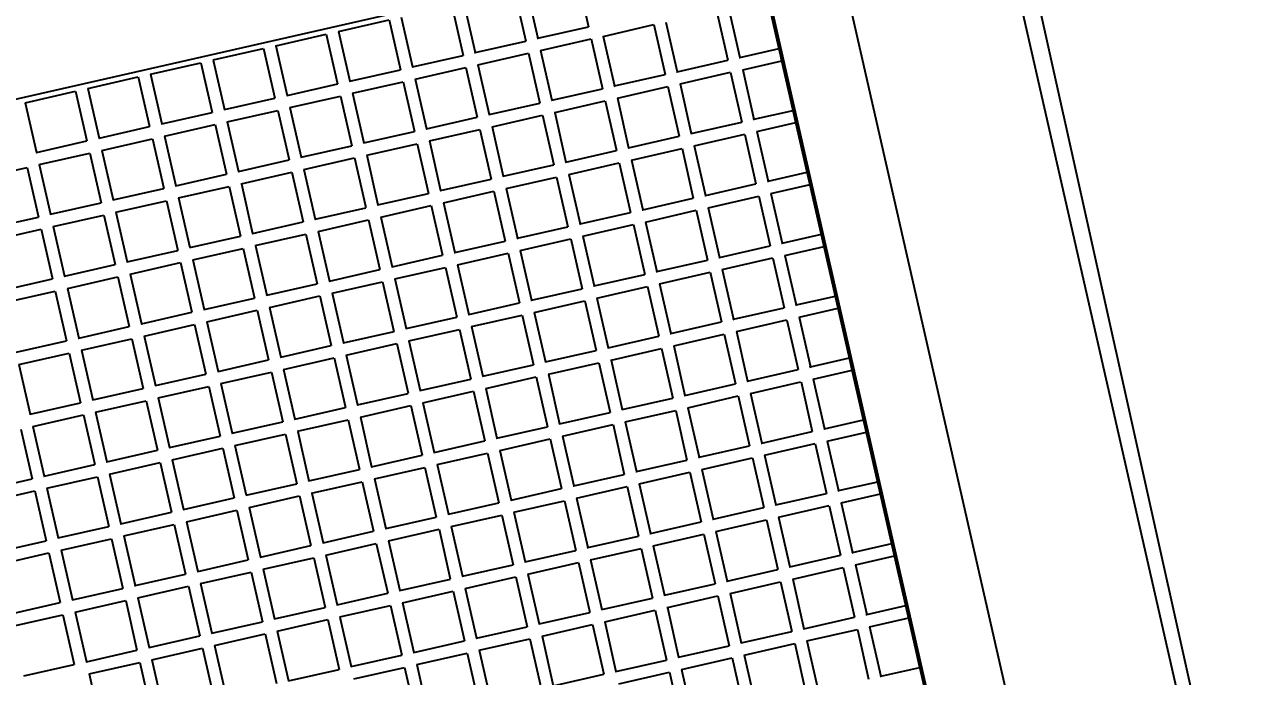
# Model space of a CAD drawing. Header units: inches. Extents: x -1841 to -80, y -100 to 1021.
# Drawn here: x -463.537 to -462.682, y 569.961 to 570.418 of the extents above; entities that cross this region are included whole.
import ezdxf

# ---------------------------------------------------------------- set-up
doc = ezdxf.new("R2010")
doc.units = ezdxf.units.IN
doc.header["$MEASUREMENT"] = 0
doc.layers.add('Edges', color=7, linetype='Continuous')
doc.layers.add('PDF_Geometry', color=7, linetype='Continuous', true_color=0x777777)
doc.styles.get("Standard").update_dxf_attribs({"font": 'arial.ttf'})

# ---------------------------------------------------------------- blocks, each defined once
blk = doc.blocks.new('infrared patio heater fr')
at = {"layer": 'Edges'}
for p, q in [((-50, 10.889), (50, 10.889)), ((-40, 8.228), (40, 8.228)), ((-40, 6.998), (40, 6.998)), ((-38, 6.971), (-37.999, -7.119)), ((-38, 6.971), (-38, -9.061)), ((38, 6.971), (-38, 6.971)), ((-36.087, 6.971), (-36.901, 6.971)), ((-36.087, 6.329), (-36.087, 6.971)), ((-35.887, 6.971), (-36.087, 6.971)), ((-35.886, 6.329), (-35.887, 6.971)), ((-35.074, 6.971), (-35.887, 6.971)), ((-35.074, 6.329), (-35.074, 6.971)), ((-34.874, 6.971), (-35.074, 6.971)), ((-34.873, 6.329), (-34.874, 6.971)), ((-34.06, 6.971), (-34.874, 6.971)), ((-34.06, 6.329), (-34.06, 6.971)), ((-33.861, 6.971), (-34.06, 6.971)), ((-33.859, 6.329), (-33.861, 6.971)), ((-33.047, 6.971), (-33.861, 6.971)), ((-33.047, 6.329), (-33.047, 6.971)), ((-32.847, 6.971), (-33.047, 6.971)), ((-32.846, 6.329), (-32.847, 6.971)), ((-32.034, 6.971), (-32.847, 6.971)), ((-32.034, 6.329), (-32.034, 6.971)), ((-31.834, 6.971), (-32.034, 6.971)), ((-31.833, 6.329), (-31.834, 6.971)), ((-31.02, 6.971), (-31.834, 6.971)), ((-31.02, 6.329), (-31.02, 6.971)), ((-30.821, 6.971), (-31.02, 6.971)), ((-30.819, 6.329), (-30.821, 6.971)), ((-30.007, 6.971), (-30.821, 6.971)), ((-30.007, 6.329), (-30.007, 6.971)), ((-29.807, 6.971), (-30.007, 6.971)), ((-29.806, 6.329), (-29.807, 6.971)), ((-28.994, 6.971), (-29.807, 6.971)), ((-28.994, 6.329), (-28.994, 6.971)), ((-28.794, 6.971), (-28.994, 6.971)), ((-28.793, 6.329), (-28.794, 6.971)), ((-27.98, 6.971), (-28.794, 6.971)), ((-27.98, 6.329), (-27.98, 6.971)), ((-27.781, 6.971), (-27.98, 6.971)), ((-27.779, 6.329), (-27.781, 6.971)), ((-26.967, 6.971), (-27.781, 6.971)), ((-26.967, 6.329), (-26.967, 6.971)), ((-26.767, 6.971), (-26.967, 6.971)), ((-26.766, 6.329), (-26.767, 6.971)), ((-25.954, 6.971), (-26.767, 6.971)), ((-25.954, 6.329), (-25.954, 6.971)), ((-25.754, 6.971), (-25.954, 6.971)), ((-36.899, 6.329), (-36.087, 6.329)), ((-36.087, 6.318), (-36.087, 6.329)), ((-35.887, 6.325), (-35.886, 6.329)), ((-35.886, 6.329), (-35.074, 6.329)), ((-35.074, 6.318), (-35.074, 6.329)), ((-34.874, 6.325), (-34.873, 6.329)), ((-34.873, 6.329), (-34.06, 6.329)), ((-34.06, 6.318), (-34.06, 6.329)), ((-33.861, 6.325), (-33.859, 6.329)), ((-33.859, 6.329), (-33.047, 6.329)), ((-33.047, 6.318), (-33.047, 6.329)), ((-32.847, 6.325), (-32.846, 6.329)), ((-32.846, 6.329), (-32.034, 6.329)), ((-32.034, 6.318), (-32.034, 6.329)), ((-31.834, 6.325), (-31.833, 6.329)), ((-31.833, 6.329), (-31.02, 6.329)), ((-31.02, 6.318), (-31.02, 6.329)), ((-30.821, 6.325), (-30.819, 6.329)), ((-30.819, 6.329), (-30.007, 6.329)), ((-30.007, 6.318), (-30.007, 6.329)), ((-29.807, 6.325), (-29.806, 6.329)), ((-29.806, 6.329), (-28.994, 6.329)), ((-28.994, 6.318), (-28.994, 6.329)), ((-28.794, 6.325), (-28.793, 6.329)), ((-28.793, 6.329), (-27.98, 6.329)), ((-27.98, 6.318), (-27.98, 6.329)), ((-27.781, 6.325), (-27.779, 6.329)), ((-27.779, 6.329), (-26.967, 6.329)), ((-26.967, 6.318), (-26.967, 6.329)), ((-26.767, 6.325), (-26.766, 6.329)), ((-26.766, 6.329), (-25.954, 6.329)), ((-25.954, 6.318), (-25.954, 6.329)), ((-36.898, 6.131), (-36.087, 6.131)), ((-36.087, 5.303), (-36.087, 6.131)), ((-35.886, 5.303), (-35.888, 6.131)), ((-35.885, 6.131), (-35.074, 6.131)), ((-35.074, 5.303), (-35.074, 6.131)), ((-34.873, 5.303), (-34.874, 6.131)), ((-34.871, 6.131), (-34.06, 6.131)), ((-34.06, 5.303), (-34.06, 6.131)), ((-33.859, 5.303), (-33.862, 6.131)), ((-33.858, 6.131), (-33.047, 6.131)), ((-33.047, 5.303), (-33.047, 6.131)), ((-32.846, 5.303), (-32.848, 6.131)), ((-32.845, 6.131), (-32.034, 6.131)), ((-32.034, 5.303), (-32.034, 6.131)), ((-31.833, 5.303), (-31.835, 6.131)), ((-31.831, 6.131), (-31.02, 6.131)), ((-31.02, 5.303), (-31.02, 6.131)), ((-30.819, 5.303), (-30.822, 6.131)), ((-30.818, 6.131), (-30.007, 6.131)), ((-30.007, 5.303), (-30.007, 6.131)), ((-29.806, 5.303), (-29.808, 6.131)), ((-29.805, 6.131), (-28.994, 6.131)), ((-28.994, 5.303), (-28.994, 6.131)), ((-28.793, 5.303), (-28.794, 6.131)), ((-28.791, 6.131), (-27.98, 6.131)), ((-27.98, 5.303), (-27.98, 6.131)), ((-27.779, 5.303), (-27.781, 6.131)), ((-27.778, 6.131), (-26.967, 6.131)), ((-26.967, 5.303), (-26.967, 6.131)), ((-26.766, 5.303), (-26.767, 6.131)), ((-26.765, 6.131), (-25.954, 6.131)), ((-36.899, 5.303), (-36.087, 5.303)), ((-36.087, 5.293), (-36.087, 5.303)), ((-35.887, 5.299), (-35.886, 5.303)), ((-35.886, 5.303), (-35.074, 5.303)), ((-35.074, 5.295), (-35.074, 5.303)), ((-34.874, 5.299), (-34.873, 5.303)), ((-34.873, 5.303), (-34.06, 5.303)), ((-34.06, 5.295), (-34.06, 5.303)), ((-33.861, 5.299), (-33.859, 5.303)), ((-33.859, 5.303), (-33.047, 5.303)), ((-33.047, 5.293), (-33.047, 5.303)), ((-32.847, 5.299), (-32.846, 5.303)), ((-32.846, 5.303), (-32.034, 5.303)), ((-32.034, 5.293), (-32.034, 5.303)), ((-31.834, 5.299), (-31.833, 5.303)), ((-31.833, 5.303), (-31.02, 5.303)), ((-31.02, 5.293), (-31.02, 5.303)), ((-30.821, 5.299), (-30.819, 5.303)), ((-30.819, 5.303), (-30.007, 5.303)), ((-30.007, 5.293), (-30.007, 5.303)), ((-29.807, 5.299), (-29.806, 5.303)), ((-29.806, 5.303), (-28.994, 5.303)), ((-28.994, 5.295), (-28.994, 5.303)), ((-28.794, 5.299), (-28.793, 5.303)), ((-28.793, 5.303), (-27.98, 5.303)), ((-27.98, 5.295), (-27.98, 5.303)), ((-27.781, 5.299), (-27.779, 5.303)), ((-27.779, 5.303), (-26.967, 5.303)), ((-26.967, 5.293), (-26.967, 5.303)), ((-26.767, 5.299), (-26.766, 5.303)), ((-26.766, 5.303), (-25.954, 5.303)), ((-36.902, 5.105), (-36.087, 5.105)), ((-36.899, 4.277), (-36.902, 5.105)), ((-36.087, 4.277), (-36.087, 5.105)), ((-35.888, 5.105), (-35.074, 5.105)), ((-35.886, 4.277), (-35.888, 5.105)), ((-35.074, 4.277), (-35.074, 5.105)), ((-34.874, 5.105), (-34.06, 5.105)), ((-34.873, 4.277), (-34.874, 5.105)), ((-34.06, 4.277), (-34.06, 5.105)), ((-33.862, 5.105), (-33.047, 5.105)), ((-33.859, 4.277), (-33.862, 5.105)), ((-33.047, 4.277), (-33.047, 5.105)), ((-32.848, 5.105), (-32.034, 5.105)), ((-32.846, 4.277), (-32.848, 5.105)), ((-32.034, 4.277), (-32.034, 5.105)), ((-31.835, 5.105), (-31.02, 5.105)), ((-31.833, 4.277), (-31.835, 5.105)), ((-31.02, 4.277), (-31.02, 5.105)), ((-30.822, 5.105), (-30.007, 5.105)), ((-30.819, 4.277), (-30.822, 5.105)), ((-30.007, 4.277), (-30.007, 5.105)), ((-29.808, 5.105), (-28.994, 5.105)), ((-29.806, 4.277), (-29.808, 5.105)), ((-28.994, 4.277), (-28.994, 5.105)), ((-28.794, 5.105), (-27.98, 5.105)), ((-28.793, 4.277), (-28.794, 5.105)), ((-27.98, 4.277), (-27.98, 5.105)), ((-27.781, 5.105), (-26.967, 5.105)), ((-27.779, 4.277), (-27.781, 5.105)), ((-26.967, 4.277), (-26.967, 5.105)), ((-26.767, 5.105), (-25.954, 5.105)), ((-26.766, 4.277), (-26.767, 5.105)), ((-36.901, 4.273), (-36.899, 4.277)), ((-36.899, 4.277), (-36.087, 4.277)), ((-36.087, 4.267), (-36.087, 4.277)), ((-35.887, 4.273), (-35.886, 4.277)), ((-35.886, 4.277), (-35.074, 4.277)), ((-35.074, 4.267), (-35.074, 4.277)), ((-34.874, 4.273), (-34.873, 4.277)), ((-34.873, 4.277), (-34.06, 4.277)), ((-34.06, 4.267), (-34.06, 4.277)), ((-33.861, 4.273), (-33.859, 4.277)), ((-33.859, 4.277), (-33.047, 4.277)), ((-33.047, 4.267), (-33.047, 4.277)), ((-32.847, 4.273), (-32.846, 4.277)), ((-32.846, 4.277), (-32.034, 4.277)), ((-32.034, 4.267), (-32.034, 4.277)), ((-31.834, 4.273), (-31.833, 4.277)), ((-31.833, 4.277), (-31.02, 4.277)), ((-31.02, 4.267), (-31.02, 4.277)), ((-30.821, 4.273), (-30.819, 4.277)), ((-30.819, 4.277), (-30.007, 4.277)), ((-30.007, 4.269), (-30.007, 4.277)), ((-29.807, 4.273), (-29.806, 4.277)), ((-29.806, 4.277), (-28.994, 4.277)), ((-28.994, 4.267), (-28.994, 4.277)), ((-28.794, 4.273), (-28.793, 4.277)), ((-28.793, 4.277), (-27.98, 4.277)), ((-27.98, 4.267), (-27.98, 4.277)), ((-27.781, 4.273), (-27.779, 4.277)), ((-27.779, 4.277), (-26.967, 4.277)), ((-26.967, 4.267), (-26.967, 4.277)), ((-26.767, 4.273), (-26.766, 4.277)), ((-26.766, 4.277), (-25.954, 4.277)), ((-37.914, 4.079), (-37.1, 4.079)), ((-37.1, 3.251), (-37.1, 4.079)), ((-36.901, 4.079), (-36.087, 4.079)), ((-36.9, 3.251), (-36.901, 4.079)), ((-36.087, 3.251), (-36.087, 4.079)), ((-35.887, 4.079), (-35.074, 4.079)), ((-35.886, 3.251), (-35.887, 4.079)), ((-35.074, 3.251), (-35.074, 4.079)), ((-34.874, 4.079), (-34.06, 4.079)), ((-34.873, 3.251), (-34.874, 4.079)), ((-34.06, 3.251), (-34.06, 4.079)), ((-33.861, 4.079), (-33.047, 4.079)), ((-33.86, 3.251), (-33.861, 4.079)), ((-33.047, 3.251), (-33.047, 4.079)), ((-32.847, 4.079), (-32.034, 4.079)), ((-32.846, 3.251), (-32.847, 4.079)), ((-32.034, 3.251), (-32.034, 4.079)), ((-31.834, 4.079), (-31.02, 4.079)), ((-31.833, 3.251), (-31.834, 4.079)), ((-31.02, 3.251), (-31.02, 4.079)), ((-30.82, 4.079), (-30.007, 4.079)), ((-30.82, 3.251), (-30.82, 4.079)), ((-30.007, 3.251), (-30.007, 4.079)), ((-29.807, 4.079), (-28.994, 4.079)), ((-29.806, 3.251), (-29.807, 4.079)), ((-28.994, 3.251), (-28.994, 4.079)), ((-28.794, 4.079), (-27.98, 4.079)), ((-28.793, 3.251), (-28.794, 4.079)), ((-27.98, 3.251), (-27.98, 4.079)), ((-27.781, 4.079), (-26.967, 4.079)), ((-27.78, 3.251), (-27.781, 4.079)), ((-26.967, 3.251), (-26.967, 4.079)), ((-26.767, 4.079), (-25.954, 4.079)), ((-26.766, 3.251), (-26.767, 4.079)), ((-37.913, 3.251), (-37.1, 3.251)), ((-37.1, 3.242), (-37.1, 3.251)), ((-36.901, 3.245), (-36.9, 3.251)), ((-36.9, 3.251), (-36.087, 3.251)), ((-36.087, 3.242), (-36.087, 3.251)), ((-35.887, 3.245), (-35.886, 3.251)), ((-35.886, 3.251), (-35.074, 3.251)), ((-35.074, 3.242), (-35.074, 3.251)), ((-34.874, 3.245), (-34.873, 3.251)), ((-34.873, 3.251), (-34.06, 3.251)), ((-34.06, 3.242), (-34.06, 3.251)), ((-33.861, 3.245), (-33.86, 3.251)), ((-33.86, 3.251), (-33.047, 3.251)), ((-33.047, 3.242), (-33.047, 3.251)), ((-32.847, 3.245), (-32.846, 3.251)), ((-32.846, 3.251), (-32.034, 3.251)), ((-32.034, 3.242), (-32.034, 3.251)), ((-31.834, 3.245), (-31.833, 3.251)), ((-31.833, 3.251), (-31.02, 3.251)), ((-31.02, 3.242), (-31.02, 3.251)), ((-30.821, 3.245), (-30.82, 3.251)), ((-30.82, 3.251), (-30.007, 3.251)), ((-30.007, 3.242), (-30.007, 3.251)), ((-29.807, 3.245), (-29.806, 3.251)), ((-29.806, 3.251), (-28.994, 3.251)), ((-28.994, 3.242), (-28.994, 3.251)), ((-28.794, 3.245), (-28.793, 3.251)), ((-28.793, 3.251), (-27.98, 3.251)), ((-27.98, 3.242), (-27.98, 3.251)), ((-27.781, 3.245), (-27.78, 3.251)), ((-27.78, 3.251), (-26.967, 3.251)), ((-26.967, 3.242), (-26.967, 3.251)), ((-26.767, 3.245), (-26.766, 3.251)), ((-26.766, 3.251), (-25.954, 3.251)), ((-37.914, 3.053), (-37.099, 3.053)), ((-37.1, 2.225), (-37.099, 3.053)), ((-36.901, 3.053), (-36.085, 3.053)), ((-36.9, 2.225), (-36.901, 3.053)), ((-36.087, 2.225), (-36.085, 3.053)), ((-35.887, 3.053), (-35.074, 3.053)), ((-35.886, 2.225), (-35.887, 3.053)), ((-35.074, 2.225), (-35.074, 3.053)), ((-34.874, 3.053), (-34.059, 3.053)), ((-34.873, 2.225), (-34.874, 3.053)), ((-34.06, 2.225), (-34.059, 3.053)), ((-33.861, 3.053), (-33.045, 3.053)), ((-33.86, 2.225), (-33.861, 3.053)), ((-33.047, 2.225), (-33.045, 3.053)), ((-32.847, 3.053), (-32.032, 3.053)), ((-32.846, 2.225), (-32.847, 3.053)), ((-32.034, 2.225), (-32.032, 3.053)), ((-31.834, 3.053), (-31.019, 3.053)), ((-31.833, 2.225), (-31.834, 3.053)), ((-31.02, 2.225), (-31.019, 3.053)), ((-30.82, 3.053), (-30.005, 3.053)), ((-30.82, 2.225), (-30.82, 3.053)), ((-30.007, 2.225), (-30.005, 3.053)), ((-29.807, 3.053), (-28.994, 3.053)), ((-29.806, 2.225), (-29.807, 3.053)), ((-28.994, 2.225), (-28.994, 3.053)), ((-28.794, 3.053), (-27.98, 3.053)), ((-28.793, 2.225), (-28.794, 3.053)), ((-27.98, 2.225), (-27.98, 3.053)), ((-27.781, 3.053), (-26.965, 3.053)), ((-27.78, 2.225), (-27.781, 3.053)), ((-26.967, 2.225), (-26.965, 3.053)), ((-26.767, 3.053), (-25.954, 3.053)), ((-26.766, 2.225), (-26.767, 3.053)), ((-37.913, 2.225), (-37.1, 2.225)), ((-37.1, 2.217), (-37.1, 2.225)), ((-36.901, 2.221), (-36.9, 2.225)), ((-36.9, 2.225), (-36.087, 2.225)), ((-36.087, 2.217), (-36.087, 2.225)), ((-35.887, 2.221), (-35.886, 2.225)), ((-35.886, 2.225), (-35.074, 2.225)), ((-35.074, 2.217), (-35.074, 2.225)), ((-34.874, 2.221), (-34.873, 2.225)), ((-34.873, 2.225), (-34.06, 2.225)), ((-34.06, 2.217), (-34.06, 2.225)), ((-33.861, 2.221), (-33.86, 2.225)), ((-33.86, 2.225), (-33.047, 2.225)), ((-33.047, 2.217), (-33.047, 2.225)), ((-32.847, 2.221), (-32.846, 2.225)), ((-32.846, 2.225), (-32.034, 2.225)), ((-32.034, 2.218), (-32.034, 2.225)), ((-31.834, 2.221), (-31.833, 2.225)), ((-31.833, 2.225), (-31.02, 2.225)), ((-31.02, 2.217), (-31.02, 2.225)), ((-30.821, 2.221), (-30.82, 2.225)), ((-30.82, 2.225), (-30.007, 2.225)), ((-30.007, 2.217), (-30.007, 2.225)), ((-29.807, 2.221), (-29.806, 2.225)), ((-29.806, 2.225), (-28.994, 2.225)), ((-28.994, 2.217), (-28.994, 2.225)), ((-28.794, 2.221), (-28.793, 2.225)), ((-28.793, 2.225), (-27.98, 2.225)), ((-27.98, 2.217), (-27.98, 2.225)), ((-27.781, 2.221), (-27.78, 2.225)), ((-27.78, 2.225), (-26.967, 2.225)), ((-26.967, 2.217), (-26.967, 2.225)), ((-37.914, 2.027), (-37.098, 2.027)), ((-37.1, 1.199), (-37.098, 2.027)), ((-36.901, 2.027), (-36.087, 2.027)), ((-36.9, 1.199), (-36.901, 2.027)), ((-36.087, 1.199), (-36.087, 2.027)), ((-35.887, 2.027), (-35.072, 2.027)), ((-35.886, 1.199), (-35.887, 2.027)), ((-35.074, 1.199), (-35.072, 2.027)), ((-34.874, 2.027), (-34.058, 2.027)), ((-34.873, 1.199), (-34.874, 2.027)), ((-34.06, 1.199), (-34.058, 2.027)), ((-33.861, 2.027), (-33.045, 2.027)), ((-33.86, 1.199), (-33.861, 2.027)), ((-33.047, 1.199), (-33.045, 2.027)), ((-32.847, 2.027), (-32.032, 2.027)), ((-32.846, 1.199), (-32.847, 2.027)), ((-32.034, 1.199), (-32.032, 2.027)), ((-31.834, 2.027), (-31.018, 2.027)), ((-31.833, 1.199), (-31.834, 2.027)), ((-31.02, 1.199), (-31.018, 2.027)), ((-30.82, 2.027), (-30.005, 2.027)), ((-30.82, 1.199), (-30.82, 2.027)), ((-30.007, 1.199), (-30.005, 2.027)), ((-29.807, 2.027), (-28.992, 2.027)), ((-29.806, 1.199), (-29.807, 2.027)), ((-28.994, 1.199), (-28.992, 2.027)), ((-28.794, 2.027), (-27.98, 2.027)), ((-28.793, 1.199), (-28.794, 2.027)), ((-27.98, 1.199), (-27.98, 2.027)), ((-27.781, 2.027), (-26.965, 2.027)), ((-27.78, 1.199), (-27.781, 2.027)), ((-26.967, 1.199), (-26.965, 2.027)), ((-37.913, 1.199), (-37.1, 1.199)), ((-37.1, 1.193), (-37.1, 1.199)), ((-36.901, 1.196), (-36.9, 1.199)), ((-36.9, 1.199), (-36.087, 1.199)), ((-36.087, 1.192), (-36.087, 1.199)), ((-35.887, 1.196), (-35.886, 1.199)), ((-35.886, 1.199), (-35.074, 1.199)), ((-35.074, 1.193), (-35.074, 1.199)), ((-34.874, 1.196), (-34.873, 1.199)), ((-34.873, 1.199), (-34.06, 1.199)), ((-34.06, 1.192), (-34.06, 1.199)), ((-33.861, 1.196), (-33.86, 1.199)), ((-33.86, 1.199), (-33.047, 1.199)), ((-33.047, 1.193), (-33.047, 1.199)), ((-32.847, 1.196), (-32.846, 1.199)), ((-32.846, 1.199), (-32.034, 1.199)), ((-32.034, 1.193), (-32.034, 1.199)), ((-31.834, 1.196), (-31.833, 1.199)), ((-31.833, 1.199), (-31.02, 1.199)), ((-31.02, 1.193), (-31.02, 1.199)), ((-30.821, 1.196), (-30.82, 1.199)), ((-30.82, 1.199), (-30.007, 1.199)), ((-30.007, 1.193), (-30.007, 1.199)), ((-29.807, 1.196), (-29.806, 1.199)), ((-29.806, 1.199), (-28.994, 1.199)), ((-28.994, 1.193), (-28.994, 1.199)), ((-28.794, 1.196), (-28.793, 1.199)), ((-28.793, 1.199), (-27.98, 1.199)), ((-27.98, 1.193), (-27.98, 1.199)), ((-27.781, 1.196), (-27.78, 1.199)), ((-27.78, 1.199), (-26.967, 1.199)), ((-37.914, 1.001), (-37.098, 1.001)), ((-37.913, 0.173), (-37.914, 1.001)), ((-37.1, 0.173), (-37.098, 1.001)), ((-36.901, 1.001), (-36.085, 1.001)), ((-36.9, 0.173), (-36.901, 1.001)), ((-36.087, 0.173), (-36.085, 1.001)), ((-35.887, 1.001), (-35.071, 1.001)), ((-35.886, 0.173), (-35.887, 1.001)), ((-35.074, 0.173), (-35.071, 1.001)), ((-34.874, 1.001), (-34.06, 1.001)), ((-34.873, 0.173), (-34.874, 1.001)), ((-34.06, 0.173), (-34.06, 1.001)), ((-33.861, 1.001), (-33.045, 1.001)), ((-33.86, 0.173), (-33.861, 1.001)), ((-33.047, 0.173), (-33.045, 1.001)), ((-32.847, 1.001), (-32.031, 1.001)), ((-32.846, 0.173), (-32.847, 1.001)), ((-32.034, 0.173), (-32.031, 1.001)), ((-31.834, 1.001), (-31.02, 1)), ((-31.833, 0.173), (-31.834, 1.001)), ((-31.02, 0.173), (-31.02, 1)), ((-30.821, 1), (-30.007, 1.001)), ((-30.82, 0.173), (-30.821, 1)), ((-30.007, 0.173), (-30.007, 1.001)), ((-29.807, 1.001), (-28.991, 1.001)), ((-29.806, 0.173), (-29.807, 1.001)), ((-28.994, 0.173), (-28.991, 1.001)), ((-28.794, 1.001), (-27.978, 1.001)), ((-28.793, 0.173), (-28.794, 1.001)), ((-27.98, 0.173), (-27.978, 1.001)), ((-27.781, 1.001), (-26.967, 1.001)), ((-27.78, 0.173), (-27.781, 1.001)), ((-37.914, 0.17), (-37.913, 0.173)), ((-37.913, 0.173), (-37.1, 0.173)), ((-37.1, 0.167), (-37.1, 0.173)), ((-36.901, 0.17), (-36.9, 0.173)), ((-36.9, 0.173), (-36.087, 0.173)), ((-36.087, 0.167), (-36.087, 0.173)), ((-35.887, 0.17), (-35.886, 0.173)), ((-35.886, 0.173), (-35.074, 0.173)), ((-35.074, 0.167), (-35.074, 0.173)), ((-34.874, 0.17), (-34.873, 0.173)), ((-34.873, 0.173), (-34.06, 0.173)), ((-34.06, 0.167), (-34.06, 0.173)), ((-33.861, 0.17), (-33.86, 0.173)), ((-33.86, 0.173), (-33.047, 0.173)), ((-33.047, 0.167), (-33.047, 0.173)), ((-32.847, 0.17), (-32.846, 0.173)), ((-32.846, 0.173), (-32.034, 0.173)), ((-32.034, 0.167), (-32.034, 0.173)), ((-31.834, 0.17), (-31.833, 0.173)), ((-31.833, 0.173), (-31.02, 0.173)), ((-31.02, 0.167), (-31.02, 0.173)), ((-30.821, 0.17), (-30.82, 0.173)), ((-30.82, 0.173), (-30.007, 0.173)), ((-30.007, 0.167), (-30.007, 0.173)), ((-29.807, 0.17), (-29.806, 0.173)), ((-29.806, 0.173), (-28.994, 0.173)), ((-28.994, 0.167), (-28.994, 0.173)), ((-28.794, 0.17), (-28.793, 0.173)), ((-28.793, 0.173), (-27.98, 0.173)), ((-27.98, 0.167), (-27.98, 0.173)), ((-27.781, 0.17), (-27.78, 0.173)), ((-27.78, 0.173), (-26.967, 0.173)), ((-37.914, -0.026), (-37.1, -0.026)), ((-37.912, -0.853), (-37.914, -0.026)), ((-37.1, -0.853), (-37.098, -0.025)), ((-36.901, -0.026), (-36.087, -0.025)), ((-36.899, -0.853), (-36.901, -0.026)), ((-36.087, -0.853), (-36.087, -0.025)), ((-35.887, -0.026), (-35.074, -0.026)), ((-35.886, -0.853), (-35.887, -0.026)), ((-35.074, -0.853), (-35.071, -0.025)), ((-34.874, -0.026), (-34.06, -0.025)), ((-34.872, -0.853), (-34.874, -0.026)), ((-34.06, -0.853), (-34.06, -0.025)), ((-33.861, -0.026), (-33.047, -0.026)), ((-33.859, -0.853), (-33.861, -0.026)), ((-33.047, -0.853), (-33.044, -0.025)), ((-32.847, -0.026), (-32.034, -0.026)), ((-32.846, -0.853), (-32.847, -0.026)), ((-32.034, -0.853), (-32.031, -0.025)), ((-31.834, -0.026), (-31.02, -0.026)), ((-31.832, -0.853), (-31.834, -0.026)), ((-31.02, -0.853), (-31.018, -0.025)), ((-30.821, -0.026), (-30.007, -0.025)), ((-30.819, -0.853), (-30.821, -0.026)), ((-30.007, -0.853), (-30.007, -0.025)), ((-29.807, -0.026), (-28.994, -0.026)), ((-29.806, -0.853), (-29.807, -0.026)), ((-28.994, -0.853), (-28.991, -0.025)), ((-28.794, -0.026), (-27.98, -0.026)), ((-28.792, -0.853), (-28.794, -0.026)), ((-27.98, -0.853), (-27.978, -0.025)), ((-27.781, -0.026), (-26.967, -0.026)), ((-27.779, -0.853), (-27.781, -0.026)), ((-37.914, -0.855), (-37.912, -0.853)), ((-37.912, -0.853), (-37.1, -0.853)), ((-37.1, -0.859), (-37.1, -0.853)), ((-36.901, -0.855), (-36.899, -0.853)), ((-36.899, -0.853), (-36.087, -0.853)), ((-36.087, -0.859), (-36.087, -0.853)), ((-35.887, -0.855), (-35.886, -0.853)), ((-35.886, -0.853), (-35.074, -0.853)), ((-35.074, -0.859), (-35.074, -0.853)), ((-34.874, -0.855), (-34.872, -0.853)), ((-34.872, -0.853), (-34.06, -0.853)), ((-34.06, -0.859), (-34.06, -0.853)), ((-33.861, -0.855), (-33.859, -0.853)), ((-33.859, -0.853), (-33.047, -0.853)), ((-33.047, -0.859), (-33.047, -0.853)), ((-32.847, -0.855), (-32.846, -0.853)), ((-32.846, -0.853), (-32.034, -0.853)), ((-32.034, -0.859), (-32.034, -0.853)), ((-31.834, -0.855), (-31.832, -0.853)), ((-31.832, -0.853), (-31.02, -0.853)), ((-31.02, -0.859), (-31.02, -0.853)), ((-30.821, -0.855), (-30.819, -0.853)), ((-30.819, -0.853), (-30.007, -0.853)), ((-30.007, -0.859), (-30.007, -0.853)), ((-29.807, -0.855), (-29.806, -0.853)), ((-29.806, -0.853), (-28.994, -0.853)), ((-28.994, -0.859), (-28.994, -0.853)), ((-28.794, -0.855), (-28.792, -0.853)), ((-28.792, -0.853), (-27.98, -0.853)), ((-27.98, -0.859), (-27.98, -0.853)), ((-27.781, -0.855), (-27.779, -0.853)), ((-27.779, -0.853), (-26.967, -0.853)), ((-37.914, -1.052), (-37.1, -1.052)), ((-37.914, -1.881), (-37.914, -1.052)), ((-37.1, -1.879), (-37.1, -1.052)), ((-36.901, -1.881), (-36.9, -1.052)), ((-36.9, -1.052), (-36.087, -1.052)), ((-36.087, -1.879), (-36.087, -1.052)), ((-35.887, -1.052), (-35.074, -1.052)), ((-35.887, -1.881), (-35.887, -1.052)), ((-35.074, -1.879), (-35.074, -1.052)), ((-34.874, -1.052), (-34.06, -1.051)), ((-34.874, -1.881), (-34.874, -1.052)), ((-34.06, -1.879), (-34.06, -1.051)), ((-33.861, -1.881), (-33.861, -1.052)), ((-33.861, -1.052), (-33.047, -1.052)), ((-33.047, -1.879), (-33.047, -1.052)), ((-32.847, -1.052), (-32.034, -1.052)), ((-32.847, -1.881), (-32.847, -1.052)), ((-32.034, -1.879), (-32.034, -1.052)), ((-31.834, -1.052), (-31.02, -1.052)), ((-31.834, -1.881), (-31.834, -1.052)), ((-31.02, -1.879), (-31.02, -1.052)), ((-30.821, -1.881), (-30.82, -1.052)), ((-30.82, -1.052), (-30.007, -1.051)), ((-30.007, -1.879), (-30.007, -1.051)), ((-29.807, -1.052), (-28.994, -1.051)), ((-29.807, -1.881), (-29.807, -1.052)), ((-28.994, -1.879), (-28.994, -1.051)), ((-28.794, -1.881), (-28.794, -1.052)), ((-28.794, -1.052), (-27.98, -1.052)), ((-27.98, -1.879), (-27.98, -1.052)), ((-27.781, -1.881), (-27.78, -1.052)), ((-27.78, -1.052), (-26.967, -1.052)), ((-37.911, -1.879), (-37.1, -1.879)), ((-37.1, -1.884), (-37.1, -1.879)), ((-36.898, -1.879), (-36.087, -1.879)), ((-36.087, -1.884), (-36.087, -1.879)), ((-35.885, -1.879), (-35.074, -1.879)), ((-35.074, -1.884), (-35.074, -1.879)), ((-34.871, -1.879), (-34.06, -1.879)), ((-34.06, -1.884), (-34.06, -1.879)), ((-33.858, -1.879), (-33.047, -1.879)), ((-33.047, -1.884), (-33.047, -1.879)), ((-32.845, -1.879), (-32.034, -1.879)), ((-32.034, -1.884), (-32.034, -1.879)), ((-31.831, -1.879), (-31.02, -1.879)), ((-31.02, -1.884), (-31.02, -1.879)), ((-30.818, -1.879), (-30.007, -1.879)), ((-30.007, -1.884), (-30.007, -1.879)), ((-29.805, -1.879), (-28.994, -1.879)), ((-28.994, -1.884), (-28.994, -1.879)), ((-28.791, -1.879), (-27.98, -1.879)), ((-27.98, -1.884), (-27.98, -1.879)), ((-37.913, -2.078), (-37.1, -2.078)), ((-37.913, -2.905), (-37.913, -2.078)), ((-37.1, -2.905), (-37.1, -2.078)), ((-36.9, -2.078), (-36.087, -2.078)), ((-36.9, -2.905), (-36.9, -2.078)), ((-36.087, -2.905), (-36.087, -2.078)), ((-35.887, -2.078), (-35.074, -2.078)), ((-35.887, -2.905), (-35.887, -2.078)), ((-35.074, -2.905), (-35.074, -2.078)), ((-34.873, -2.078), (-34.06, -2.078)), ((-34.873, -2.905), (-34.873, -2.078)), ((-34.06, -2.905), (-34.06, -2.078)), ((-33.86, -2.078), (-33.047, -2.078)), ((-33.86, -2.905), (-33.86, -2.078)), ((-33.047, -2.905), (-33.047, -2.078)), ((-32.847, -2.078), (-32.034, -2.078)), ((-32.847, -2.905), (-32.847, -2.078)), ((-32.034, -2.905), (-32.034, -2.078)), ((-31.833, -2.078), (-31.02, -2.078)), ((-31.833, -2.905), (-31.833, -2.078)), ((-31.02, -2.905), (-31.02, -2.078)), ((-30.82, -2.078), (-30.007, -2.077)), ((-30.82, -2.905), (-30.82, -2.078)), ((-30.007, -2.905), (-30.007, -2.077)), ((-29.807, -2.905), (-29.807, -2.077)), ((-29.807, -2.077), (-28.994, -2.077)), ((-28.994, -2.905), (-28.994, -2.077)), ((-28.794, -2.905), (-28.794, -2.077)), ((-28.794, -2.077), (-27.98, -2.078)), ((-27.98, -2.905), (-27.98, -2.078)), ((-37.913, -2.905), (-37.1, -2.905)), ((-37.1, -2.909), (-37.1, -2.905)), ((-36.9, -2.905), (-36.087, -2.905)), ((-36.087, -2.909), (-36.087, -2.905)), ((-35.887, -2.905), (-35.074, -2.905)), ((-35.074, -2.909), (-35.074, -2.905)), ((-34.873, -2.905), (-34.06, -2.905)), ((-34.06, -2.909), (-34.06, -2.905)), ((-33.86, -2.905), (-33.047, -2.905)), ((-33.047, -2.909), (-33.047, -2.905)), ((-32.847, -2.905), (-32.034, -2.905)), ((-32.034, -2.909), (-32.034, -2.905)), ((-31.833, -2.905), (-31.02, -2.905)), ((-31.02, -2.909), (-31.02, -2.905)), ((-30.82, -2.905), (-30.007, -2.905)), ((-30.007, -2.909), (-30.007, -2.905)), ((-29.807, -2.905), (-28.994, -2.905)), ((-28.994, -2.909), (-28.994, -2.905)), ((-28.794, -2.905), (-27.98, -2.905)), ((-37.914, -3.931), (-37.913, -3.104)), ((-37.913, -3.104), (-37.1, -3.104)), ((-37.1, -3.931), (-37.1, -3.104)), ((-36.9, -3.104), (-36.087, -3.104)), ((-36.9, -3.931), (-36.9, -3.104)), ((-36.087, -3.931), (-36.087, -3.104)), ((-35.887, -3.931), (-35.886, -3.104)), ((-35.886, -3.104), (-35.074, -3.104)), ((-35.074, -3.931), (-35.074, -3.104)), ((-34.874, -3.931), (-34.873, -3.104)), ((-34.873, -3.104), (-34.06, -3.104)), ((-34.06, -3.931), (-34.06, -3.104)), ((-33.86, -3.104), (-33.047, -3.104)), ((-33.86, -3.931), (-33.86, -3.104)), ((-33.047, -3.931), (-33.047, -3.104)), ((-32.847, -3.931), (-32.846, -3.104)), ((-32.846, -3.104), (-32.034, -3.104)), ((-32.034, -3.931), (-32.034, -3.104)), ((-31.834, -3.931), (-31.833, -3.104)), ((-31.833, -3.104), (-31.02, -3.104)), ((-31.02, -3.931), (-31.02, -3.104)), ((-30.82, -3.104), (-30.007, -3.103)), ((-30.82, -3.931), (-30.82, -3.104)), ((-30.007, -3.931), (-30.007, -3.103)), ((-29.807, -3.931), (-29.807, -3.103)), ((-29.807, -3.103), (-28.994, -3.103)), ((-28.994, -3.931), (-28.994, -3.103)), ((-28.794, -3.931), (-28.794, -3.103)), ((-28.794, -3.103), (-27.98, -3.104)), ((-37.914, -3.931), (-37.1, -3.931)), ((-37.1, -3.936), (-37.1, -3.931)), ((-36.9, -3.931), (-36.087, -3.931)), ((-36.087, -3.936), (-36.087, -3.931)), ((-35.887, -3.931), (-35.074, -3.931)), ((-35.074, -3.936), (-35.074, -3.931)), ((-34.874, -3.931), (-34.06, -3.931)), ((-34.06, -3.936), (-34.06, -3.931)), ((-33.86, -3.931), (-33.047, -3.931)), ((-33.047, -3.936), (-33.047, -3.931)), ((-32.847, -3.931), (-32.034, -3.931)), ((-32.034, -3.936), (-32.034, -3.931)), ((-31.834, -3.931), (-31.02, -3.931)), ((-31.02, -3.936), (-31.02, -3.931)), ((-30.82, -3.931), (-30.007, -3.931)), ((-30.007, -3.936), (-30.007, -3.931)), ((-29.807, -3.931), (-28.994, -3.931)), ((-28.994, -3.936), (-28.994, -3.931)), ((-28.794, -3.931), (-27.98, -3.931)), ((-37.914, -4.957), (-37.913, -4.13)), ((-37.913, -4.13), (-37.1, -4.13)), ((-37.1, -4.957), (-37.1, -4.13)), ((-36.9, -4.957), (-36.899, -4.13)), ((-36.899, -4.13), (-36.087, -4.13)), ((-36.087, -4.957), (-36.087, -4.13)), ((-35.887, -4.957), (-35.886, -4.13)), ((-35.886, -4.13), (-35.074, -4.13)), ((-35.074, -4.957), (-35.074, -4.13)), ((-34.874, -4.957), (-34.873, -4.13)), ((-34.873, -4.13), (-34.06, -4.13)), ((-34.06, -4.957), (-34.06, -4.13)), ((-33.86, -4.957), (-33.859, -4.13)), ((-33.859, -4.13), (-33.047, -4.13)), ((-33.047, -4.957), (-33.047, -4.13)), ((-32.847, -4.957), (-32.846, -4.13)), ((-32.846, -4.13), (-32.034, -4.13)), ((-32.034, -4.957), (-32.034, -4.13)), ((-31.834, -4.957), (-31.833, -4.13)), ((-31.833, -4.13), (-31.02, -4.13)), ((-31.02, -4.957), (-31.02, -4.13)), ((-30.82, -4.957), (-30.819, -4.13)), ((-30.819, -4.13), (-30.007, -4.129)), ((-30.007, -4.957), (-30.007, -4.129)), ((-29.807, -4.957), (-29.807, -4.129)), ((-29.807, -4.129), (-28.994, -4.129)), ((-28.994, -4.957), (-28.994, -4.129)), ((-28.794, -4.957), (-28.794, -4.129)), ((-28.794, -4.129), (-27.98, -4.13)), ((-37.914, -4.957), (-37.1, -4.957)), ((-37.1, -4.963), (-37.1, -4.957)), ((-36.9, -4.957), (-36.087, -4.957)), ((-36.087, -4.963), (-36.087, -4.957)), ((-35.887, -4.957), (-35.074, -4.957)), ((-35.074, -4.963), (-35.074, -4.957)), ((-34.874, -4.957), (-34.06, -4.957)), ((-34.06, -4.963), (-34.06, -4.957)), ((-33.86, -4.957), (-33.047, -4.957)), ((-33.047, -4.963), (-33.047, -4.957)), ((-32.847, -4.957), (-32.034, -4.957)), ((-32.034, -4.963), (-32.034, -4.957)), ((-31.834, -4.957), (-31.02, -4.957)), ((-31.02, -4.963), (-31.02, -4.957)), ((-30.82, -4.957), (-30.007, -4.957)), ((-30.007, -4.963), (-30.007, -4.957)), ((-29.807, -4.957), (-28.994, -4.957)), ((-28.994, -4.963), (-28.994, -4.957)), ((-28.794, -4.957), (-27.98, -4.957)), ((-36.9, -5.983), (-36.899, -5.156)), ((-36.899, -5.156), (-36.087, -5.156)), ((-36.087, -5.983), (-36.087, -5.156)), ((-35.887, -5.983), (-35.886, -5.156)), ((-35.886, -5.156), (-35.074, -5.156)), ((-35.074, -5.983), (-35.074, -5.156)), ((-34.874, -5.983), (-34.872, -5.156)), ((-34.872, -5.156), (-34.06, -5.156)), ((-34.06, -5.983), (-34.06, -5.156)), ((-33.86, -5.983), (-33.859, -5.156)), ((-33.859, -5.156), (-33.047, -5.156)), ((-33.047, -5.983), (-33.047, -5.156)), ((-32.847, -5.983), (-32.846, -5.156)), ((-32.846, -5.156), (-32.034, -5.156)), ((-32.034, -5.983), (-32.034, -5.156)), ((-31.834, -5.983), (-31.832, -5.156)), ((-31.832, -5.156), (-31.02, -5.156)), ((-31.02, -5.983), (-31.02, -5.156)), ((-30.82, -5.983), (-30.819, -5.156)), ((-30.819, -5.156), (-30.007, -5.155)), ((-30.007, -5.983), (-30.007, -5.155)), ((-29.807, -5.983), (-29.807, -5.155)), ((-29.807, -5.155), (-28.994, -5.155)), ((-28.994, -5.983), (-28.994, -5.155)), ((-28.794, -5.983), (-28.794, -5.155)), ((-28.794, -5.155), (-27.98, -5.156)), ((-33.86, -5.983), (-33.047, -5.983)), ((-33.045, -5.989), (-33.047, -5.983)), ((-32.847, -5.983), (-32.034, -5.983)), ((-32.032, -5.989), (-32.034, -5.983)), ((-31.834, -5.983), (-31.02, -5.983)), ((-31.018, -5.989), (-31.02, -5.983)), ((-30.82, -5.983), (-30.007, -5.983)), ((-30.005, -5.989), (-30.007, -5.983)), ((-29.807, -5.983), (-28.994, -5.983)), ((-28.992, -5.989), (-28.994, -5.983)), ((-28.794, -5.983), (-27.98, -5.983)), ((-32.848, -6.182), (-32.034, -6.182)), ((-32.034, -7.009), (-32.034, -6.182)), ((-31.835, -6.182), (-31.02, -6.182)), ((-31.834, -7.009), (-31.835, -6.182)), ((-31.02, -7.009), (-31.02, -6.182)), ((-30.821, -6.182), (-30.007, -6.182)), ((-30.821, -7.009), (-30.821, -6.182)), ((-30.007, -7.009), (-30.007, -6.182)), ((-29.807, -7.009), (-29.807, -6.182)), ((-29.807, -6.182), (-28.994, -6.182)), ((-28.994, -7.009), (-28.994, -6.182))]:
    blk.add_line(p, q, dxfattribs=at)

msp = doc.modelspace()

# ---------------------------------------------------------------- linework, layer by layer
at = {"layer": 'PDF_Geometry', "color": 7, "lineweight": 25}
msp.add_lwpolyline([(-451.83961, 521.08224), (-469.13495, 598.76799)], dxfattribs=at)

# ---------------------------------------------------------------- block references
at = {"color": 7, "lineweight": 25, "xscale": 0.04390327370764167, "yscale": 0.04390327370764167, "zscale": 0.04390327370764167, "rotation": 282.8184996599286}
msp.add_blockref('infrared patio heater fr', (-462.9555, 568.78862), dxfattribs=at)

# ---------------------------------------------------------------- texts
at = {"color": 7, "lineweight": 25}
msp.add_text('BBH2', height=2.803334, rotation=285.72243, dxfattribs=at).set_placement((-468.84447, 570.91707))

doc.saveas('drawing.dxf')
